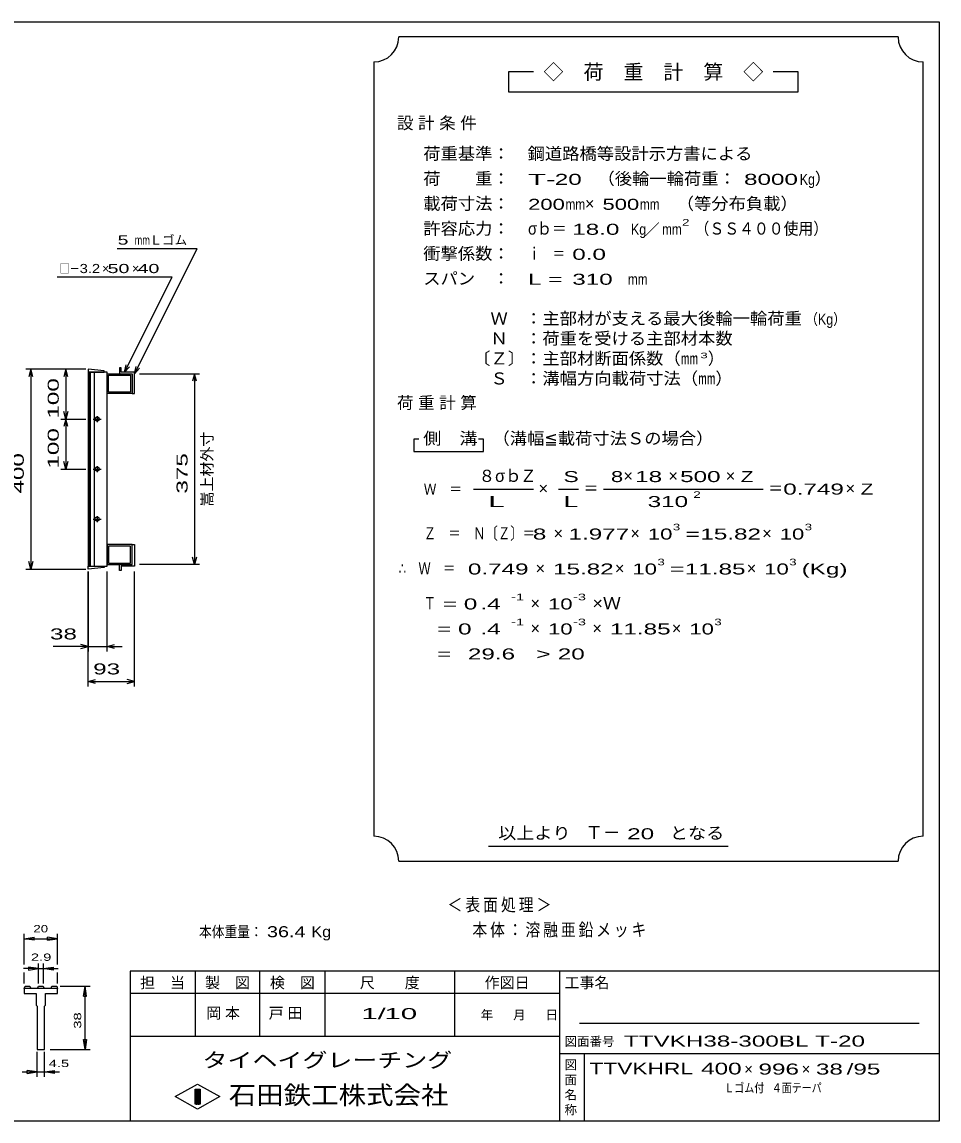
# Model space of a CAD drawing. Units: millimetres, scale not verified. Extents: x -1820 to 1731, y -1282 to 1054.
# Drawn here: x -106 to 1731, y -1146 to 1054 of the extents above; entities that cross this region are included whole.
import ezdxf
from ezdxf.enums import TextEntityAlignment as Align

# ---------------------------------------------------------------- set-up
doc = ezdxf.new("R2010")
doc.units = ezdxf.units.MM
doc.header["$LTSCALE"] = 10
for name, color, linetype, lineweight in [('0_2', 150, 'Continuous', 25), ('16', 3, 'Continuous', 25), ('22', 2, 'Continuous', 25), ('32', 4, 'Continuous', 25)]:
    doc.layers.add(name, color=color, linetype=linetype, lineweight=lineweight)
doc.styles.add('ベクトル', font='')
doc.styles.get('ベクトル').set_extended_font_data('ベクトル')

msp = doc.modelspace()

# ---------------------------------------------------------------- linework, layer by layer
at = {"layer": '0_2'}
for p, q in [((-1729, 1053.5), (1731, 1053.5)), ((1731, 1053.5), (1731, -1146.5)), ((1731, -846.5), (111, -846.5)), ((111, -846.5), (111, -1146.5)), ((241, -846.5), (241, -976.5)), ((371, -976.5), (371, -846.5)), ((501, -846.5), (501, -976.5)), ((761, -976.5), (761, -846.5)), ((971, -846.5), (971, -1146.5)), ((971, -891.5), (111, -891.5)), ((1691, -951.5), (1011, -951.5)), ((111, -976.5), (971, -976.5)), ((971, -1011.5), (1731, -1011.5)), ((1021, -1146.5), (1021, -1011.5)), ((201, -1097.5), (246, -1072.5)), ((246, -1072.5), (291, -1097.5)), ((246, -1122.5), (201, -1097.5)), ((241, -1082.5), (251, -1082.5)), ((241, -1112.5), (241, -1082.5)), ((241, -1082.5), (243, -1082.5)), ((243, -1082.5), (243, -1112.5)), ((245, -1112.5), (245, -1082.5)), ((245, -1082.5), (247, -1082.5)), ((291, -1097.5), (246, -1122.5)), ((247, -1082.5), (247, -1112.5)), ((249, -1112.5), (249, -1082.5)), ((249, -1082.5), (251, -1082.5)), ((251, -1082.5), (251, -1112.5)), ((251, -1082.5), (251, -1112.5)), ((251, -1112.5), (241, -1112.5)), ((243, -1112.5), (245, -1112.5)), ((247, -1112.5), (249, -1112.5)), ((1731, -1146.5), (-1729, -1146.5))]:
    msp.add_line(p, q, dxfattribs=at)
at = {"layer": '16'}
for p, q in [((59, 355.5), (27, 358.5)), ((27, 358.5), (27, 352.5)), ((27, 352.5), (59, 352.5)), ((27, 352.5), (27, -35.5)), ((65, 352.5), (27, 352.5)), ((28.5, 352.5), (28.5, -35.5)), ((31.5, -35.5), (31.5, 352.5)), ((39, 352.5), (39, -35.5)), ((59, 352.5), (59, 355.5)), ((65, -35.5), (65, 352.5)), ((93, 361.5), (90, 361.5)), ((90, 361.5), (90, 349.5)), ((93, 352.5), (93, 361.5)), ((120, 352.5), (93, 352.5)), ((120, 309.5), (120, 352.5)), ((65, 349.5), (115, 349.5)), ((65, 309.5), (65, 349.5)), ((68, 346.5), (112, 346.5)), ((68, 312.5), (68, 346.5)), ((90, 349.5), (115, 349.5)), ((112, 346.5), (112, 312.5)), ((115, 349.5), (115, 309.5)), ((115, 349.5), (115, 309.5)), ((115, 309.5), (65, 309.5)), ((112, 312.5), (68, 312.5)), ((115, 309.5), (120, 309.5)), ((45, 264.5), (45, 252.5)), ((37, 258.5), (53, 258.5)), ((47, 261.5), (43, 261.5)), ((43, 255.5), (47, 255.5)), ((37, 158.5), (53, 158.5)), ((47, 161.5), (43, 161.5)), ((43, 155.5), (47, 155.5)), ((45, 164.5), (45, 152.5)), ((37, 58.5), (53, 58.5)), ((47, 61.5), (43, 61.5)), ((43, 55.5), (47, 55.5)), ((45, 64.5), (45, 52.5)), ((115, 7.5), (65, 7.5)), ((65, 7.5), (65, -32.5)), ((112, 4.5), (68, 4.5)), ((68, 4.5), (68, -29.5)), ((112, -29.5), (112, 4.5)), ((115, -32.5), (115, 7.5)), ((115, 7.5), (120, 7.5)), ((115, -32.5), (115, 7.5)), ((120, 7.5), (120, -35.5)), ((27, -35.5), (59, -35.5)), ((27, -41.5), (27, -35.5)), ((27, -35.5), (65, -35.5)), ((59, -38.5), (27, -41.5)), ((59, -35.5), (59, -38.5)), ((65, -32.5), (115, -32.5)), ((68, -29.5), (112, -29.5)), ((90, -44.5), (90, -32.5)), ((90, -32.5), (115, -32.5)), ((120, -35.5), (93, -35.5)), ((93, -35.5), (93, -44.5)), ((93, -44.5), (90, -44.5))]:
    msp.add_line(p, q, dxfattribs=at)
for centre, radius, start, end in [((43, 258.5), 3, 90, 270), ((45, 258.5), 4, 46.6, 133.4), ((45, 258.5), 4, 226.6, 313.4), ((47, 258.5), 3, 270, 90), ((43, 158.5), 3, 90, 270), ((45, 158.5), 4, 46.6, 133.4), ((45, 158.5), 4, 226.6, 313.4), ((47, 158.5), 3, 270, 90), ((43, 58.5), 3, 90, 270), ((45, 58.5), 4, 46.6, 133.4), ((45, 58.5), 4, 226.6, 313.4), ((47, 58.5), 3, 270, 90)]:
    msp.add_arc(centre, radius, start, end, dxfattribs=at)
at = {"layer": '22', "color": 4}
for p, q in [((1649, 1023.5), (649, 1023.5)), ((599, 973.5), (599, -576.5)), ((1699, -576.5), (1699, 973.5)), ((919, 953.5), (869, 953.5)), ((869, 953.5), (869, 913.5)), ((1449, 953.5), (1399, 953.5)), ((1449, 913.5), (1449, 953.5)), ((869, 913.5), (1449, 913.5)), ((245, 599.5), (85, 599.5)), ((120, 349.5), (245, 599.5)), ((195, 542.5), (-35, 542.5)), ((100, 352.5), (195, 542.5)), ((22, 358.5), (-98, 358.5)), ((-88, 358.5), (-92, 343.5)), ((-84, 343.5), (-88, 358.5)), ((-88, 358.5), (-88, -41.5)), ((22, 358.5), (-28, 358.5)), ((-18, 358.5), (-22, 343.5)), ((-14, 343.5), (-18, 358.5)), ((-18, 358.5), (-18, 258.5)), ((100, 352.5), (103, 367.1)), ((100, 352.5), (110, 363.5)), ((120, 349.5), (123, 364.1)), ((120, 349.5), (130, 360.5)), ((130, 349.5), (250, 349.5)), ((240, 349.5), (236, 334.5)), ((244, 334.5), (240, 349.5)), ((240, 349.5), (240, -32.5)), ((-18, 258.5), (-22, 273.5)), ((-14, 273.5), (-18, 258.5)), ((-28, 258.5), (22, 258.5)), ((-18, 258.5), (-22, 243.5)), ((-14, 243.5), (-18, 258.5)), ((-18, 258.5), (-18, 158.5)), ((689, 218.5), (679, 218.5)), ((679, 218.5), (679, 193.5)), ((819, 218.5), (809, 218.5)), ((819, 193.5), (819, 218.5)), ((679, 193.5), (819, 193.5)), ((-28, 158.5), (22, 158.5)), ((-18, 158.5), (-22, 173.5)), ((-14, 173.5), (-18, 158.5)), ((799, 118.5), (919, 118.5)), ((969, 118.5), (1009, 118.5)), ((1059, 118.5), (1379, 118.5)), ((240, -32.5), (236, -17.5)), ((244, -17.5), (240, -32.5)), ((-98, -41.5), (22, -41.5)), ((-88, -41.5), (-92, -26.5)), ((-84, -26.5), (-88, -41.5)), ((250, -32.5), (130, -32.5)), ((27, -46.5), (27, -206.5)), ((27, -276.5), (27, -46.5)), ((65, -206.5), (65, -46.5)), ((120, -276.5), (120, -46.5)), ((27, -196.5), (-43, -196.5)), ((27, -196.5), (12, -192.5)), ((12, -200.5), (27, -196.5)), ((27, -196.5), (65, -196.5)), ((65, -196.5), (80, -192.5)), ((80, -200.5), (65, -196.5)), ((65, -196.5), (95, -196.5)), ((27, -266.5), (42, -262.5)), ((120, -266.5), (105, -262.5)), ((42, -270.5), (27, -266.5)), ((27, -266.5), (120, -266.5)), ((105, -270.5), (120, -266.5)), ((829, -596.5), (1309, -596.5)), ((649, -626.5), (1649, -626.5))]:
    msp.add_line(p, q, dxfattribs=at)
for centre, start, end in [((599, 1023.5), 270, 0), ((1699, 1023.5), 180, 270), ((599, -626.5), 0, 90), ((1699, -626.5), 90, 180)]:
    msp.add_arc(centre, 50, start, end, dxfattribs=at)
at = {"layer": '32'}
for p, q in [((-101, -833.5), (-101, -771.5)), ((-101, -781.5), (-81, -778.5)), ((-81, -784.5), (-101, -781.5)), ((-101, -781.5), (-34.33, -781.5)), ((-81, -784.5), (-81, -778.5)), ((-34.33, -781.5), (-54.33, -778.5)), ((-54.33, -784.5), (-54.33, -778.5)), ((-54.33, -784.5), (-34.33, -781.5)), ((-34.33, -833.5), (-34.33, -771.5)), ((-72.5, -871.5), (-72.5, -831.5)), ((-62.83, -831.5), (-62.83, -871.5)), ((-72.5, -841.5), (-102.5, -841.5)), ((-101, -871.5), (-101, -849.5)), ((-72.5, -841.5), (-92.5, -838.5)), ((-92.5, -838.5), (-92.5, -844.5)), ((-92.5, -844.5), (-72.5, -841.5)), ((-72.5, -841.5), (-62.83, -841.5)), ((-62.83, -841.5), (-42.83, -838.5)), ((-42.83, -844.5), (-62.83, -841.5)), ((-62.83, -841.5), (-32.83, -841.5)), ((-42.83, -838.5), (-42.83, -844.5)), ((-34.33, -871.5), (-34.33, -849.5)), ((-101, -881.5), (-99.33, -876.5)), ((-99.33, -876.5), (-89.67, -876.5)), ((-89.67, -876.5), (-88, -881.5)), ((-74.17, -881.5), (-72.5, -876.5)), ((-72.5, -876.5), (-62.83, -876.5)), ((-62.83, -876.5), (-61.17, -881.5)), ((-47.33, -881.5), (-45.67, -876.5)), ((-45.67, -876.5), (-36, -876.5)), ((-36, -876.5), (-34.33, -881.5)), ((-29.33, -876.5), (30.67, -876.5)), ((17.67, -896.5), (20.67, -876.5)), ((23.67, -896.5), (20.67, -876.5)), ((20.67, -1003.17), (20.67, -876.5)), ((-101, -881.5), (-101, -891.5)), ((-34.33, -881.5), (-101, -881.5)), ((-101, -891.5), (-76.83, -891.5)), ((-76.83, -891.5), (-76.83, -914.83)), ((-58.5, -914.83), (-58.5, -891.5)), ((-58.5, -891.5), (-34.33, -891.5)), ((-34.33, -891.5), (-34.33, -881.5)), ((17.67, -896.5), (23.67, -896.5)), ((-76.83, -914.83), (-75.17, -916.5)), ((-75.17, -916.5), (-75.17, -1003.17)), ((-60.17, -916.5), (-58.5, -914.83)), ((-60.17, -1003.17), (-60.17, -916.5)), ((20.67, -1003.17), (17.67, -983.17)), ((17.67, -983.17), (23.67, -983.17)), ((23.67, -983.17), (20.67, -1003.17)), ((-75.17, -1003.17), (-60.17, -1003.17)), ((-75.17, -1058.17), (-75.17, -1008.17)), ((-60.17, -1058.17), (-60.17, -1008.17)), ((-49.33, -1003.17), (30.67, -1003.17)), ((-105.17, -1048.17), (-75.17, -1048.17)), ((-75.17, -1048.17), (-95.17, -1045.17)), ((-95.17, -1051.17), (-95.17, -1045.17)), ((-95.17, -1051.17), (-75.17, -1048.17)), ((-75.17, -1048.17), (-60.17, -1048.17)), ((-60.17, -1048.17), (-40.17, -1045.17)), ((-40.17, -1051.17), (-60.17, -1048.17)), ((-60.17, -1048.17), (-30.17, -1048.17)), ((-40.17, -1051.17), (-40.17, -1045.17))]:
    msp.add_line(p, q, dxfattribs=at)

# ---------------------------------------------------------------- texts
at = {"layer": '0_2', "style": 'ベクトル'}
for s, height, p in [('担\u3000当', 21.99, (131, -869.5)), ('製\u3000図', 21.99, (261, -869.5)), ('検\u3000図', 21.99, (391, -869.5)), ('尺\u3000\u3000度', 21.99, (571, -869.5)), ('作図日', 21.99, (821, -869.5)), ('工事名', 21.99, (981, -869.5)), ('年', 18.33, (813, -934)), ('月', 18.33, (878, -934)), ('日', 18.33, (943, -934)), ('図面番号', 18.33, (981, -987)), ('図', 18.33, (981, -1034)), ('面', 18.33, (981, -1064)), ('名', 18.33, (981, -1094)), ('称', 18.33, (981, -1124))]:
    msp.add_text(s, height=height, dxfattribs=at).set_placement(p, align=Align.MIDDLE_LEFT)
at = {"layer": '0_2', "color": 222, "style": 'ベクトル'}
for s, height, width, p in [('タイヘイグレーチング', 29.33, 1.25, (256, -1024.5)), ('石田鉄工株式会社', 36.66, 1.1, (308.5, -1094.5))]:
    msp.add_text(s, height=height, dxfattribs=dict(at, width=width)).set_placement(p, align=Align.MIDDLE_LEFT)
at = {"layer": '22', "style": 'ベクトル'}
for s, height, p in [('◇\u3000荷\u3000重\u3000計\u3000算\u3000◇', 29.33, (939, 953.5)), ('）', 24.19, (1482, 740)), ('×', 24.19, (1022, 690)), ('／', 21.99, (1141.5, 638.5)), ('Ｌゴム', 18.33, (150, 617)), ('×', 18.33, (55, 560)), ('×', 18.33, (115, 560)), ('）', 24.19, (1268, 380)), ('８', 24.19, (809, 145)), ('σｂ', 24.19, (842, 145)), ('Ｚ', 24.19, (892, 145)), ('×', 24.19, (1099, 145)), ('×', 24.19, (1189, 145)), ('×', 24.19, (1304, 145)), ('×', 24.19, (929, 120)), ('×', 24.19, (1544, 120)), ('×', 24.19, (959, 30)), ('×', 24.19, (1113, 30)), ('×', 24.19, (1377, 30)), ('×', 24.19, (923, -40)), ('×', 24.19, (1082, -40)), ('×', 24.19, (1346, -40)), ('×', 24.19, (913, -110)), ('×', 24.19, (913, -160)), ('×', 24.19, (1037, -160)), ('×', 24.19, (1196, -160)), ('Ｔ－', 25.66, (1023, -569)), ('×', 21.99, (1341, -1042.5)), ('×', 21.99, (1456, -1042.5))]:
    msp.add_text(s, height=height, dxfattribs=at).set_placement(p, align=Align.MIDDLE_LEFT)
for s, height, width, p in [('荷重基準：\u3000', 24.19, 1.05, (698, 790)), ('鋼道路橋等設計示方書による', 24.19, 1.05, (907, 790)), ('荷\u3000\u3000重：\u3000', 24.19, 1.05, (698, 740)), ('T-', 21.99, 2, (908, 738.5)), (' 20 ', 21.99, 1.65, (948, 738.5)), ('（後輪一輪荷重：', 24.19, 1.05, (1047, 740)), (' 8000', 21.99, 1.65, (1327, 738.5)), ('Kg', 21.99, 0.85, (1452, 738.5)), ('載荷寸法：\u3000', 24.19, 1.05, (698, 690)), ('\u3000（等分布負載）', 24.19, 1.05, (1171, 690)), ('200', 21.99, 1.5, (908, 688.5)), ('mm', 21.99, 0.8, (983, 688.5)), ('500', 21.99, 1.5, (1057, 688.5)), ('mm', 21.99, 0.8, (1132, 688.5)), ('許容応力：\u3000', 24.19, 1.05, (698, 640)), ('σｂ＝', 24.19, 0.9, (908, 640)), (' 18.0', 21.99, 1.65, (983, 638.5)), ('Kg', 21.99, 0.85, (1114, 638.5)), ('mm', 21.99, 0.8, (1176.5, 638.5)), ('2', 13.2, 1.5, (1216.5, 652.5)), ('（ＳＳ４００使用）', 24.19, 0.9, (1241.5, 640)), (' 5 ', 18.33, 1.6, (75, 617)), ('mm', 18.33, 0.75, (120, 617)), ('衝撃係数：\u3000', 24.19, 1.05, (698, 590)), ('ｉ\u3000＝', 24.19, 0.75, (908, 590)), (' 0.0', 21.99, 1.65, (983, 588.5)), ('□－', 18.33, 0.8, (-30, 560)), ('3.2', 18.33, 1.2, (10, 560)), (' 50 ', 18.33, 1.6, (55, 560)), (' 40 ', 18.33, 1.6, (115, 560)), ('スパン\u3000：\u3000', 24.19, 1.05, (698, 540)), ('L =', 21.99, 1.65, (908, 538.5)), (' 310 ', 21.99, 1.65, (983, 538.5)), ('mm', 21.99, 0.8, (1108, 538.5)), ('\u3000Ｗ\u3000：主部材が支える最大後輪一輪荷重', 24.19, 1.05, (798, 460)), ('（Kg）', 21.99, 0.85, (1463, 458.5)), ('\u3000Ｎ\u3000：荷重を受ける主部材本数', 24.19, 1.05, (798, 420)), ('〔Ｚ〕：主部材断面係数（㎜', 24.19, 1.05, (798, 380)), ('3', 11, 1.8, (1253, 386)), ('\u3000Ｓ\u3000：溝幅方向載荷寸法（㎜）', 24.19, 1.05, (798, 340)), ('側\u3000溝', 24.19, 1.1, (698, 220)), ('\u3000（溝幅≦載荷寸法Ｓの場合）', 24.19, 1.05, (802, 220)), ('S', 21.99, 1.55, (979, 143.5)), ('8', 21.99, 1.5, (1074, 143.5)), (' 18 ', 21.99, 1.65, (1109, 143.5)), (' 500 ', 21.99, 1.65, (1199, 143.5)), ('Z', 21.99, 1.4, (1334, 143.5)), ('Ｗ\u3000＝', 21.99, 0.85, (699, 118.5)), ('＝', 24.19, 0.9, (1019, 120)), ('2', 13.2, 1.5, (1239, 107.5)), ('＝', 24.19, 0.9, (1389, 120)), ('0.749', 21.99, 1.65, (1419, 118.5)), ('Z', 21.99, 1.4, (1574, 118.5)), ('L', 21.99, 1.8, (979, 93.5)), (' 310 ', 21.99, 1.65, (1134, 93.5)), ('Ｚ\u3000＝\u3000Ｎ〔Ｚ〕＝', 24.19, 0.75, (699, 30)), ('3', 13.2, 1.5, (1198, 42.5)), ('3', 13.2, 1.5, (1462, 42.5)), (' 8 ', 21.99, 1.65, (904, 28.5)), ('1.977', 21.99, 1.65, (989, 28.5)), ('10', 21.99, 1.5, (1148, 28.5)), ('=', 21.99, 1.7, (1223, 28.5)), ('15.82', 21.99, 1.65, (1253, 28.5)), ('10', 21.99, 1.5, (1412, 28.5)), ('3', 13.2, 1.5, (1167, -27.5)), ('3', 13.2, 1.5, (1431, -27.5)), ('∴\u3000Ｗ\u3000＝', 24.19, 0.75, (649, -40)), (' 0.749', 21.99, 1.65, (774, -41.5)), ('15.82', 21.99, 1.65, (958, -41.5)), ('10', 21.99, 1.5, (1117, -41.5)), ('=', 21.99, 1.7, (1192, -41.5)), ('11.85', 21.99, 1.65, (1222, -41.5)), ('10', 21.99, 1.5, (1381, -41.5)), ('(Kg)', 21.99, 1.65, (1456, -41.5)), ('Ｔ', 24.19, 0.75, (699, -110)), (' = 0', 21.99, 1.65, (724, -111.5)), (' .4 ', 21.99, 1.65, (799, -111.5)), ('-1', 13.2, 1.65, (874, -97.5)), ('10', 21.99, 1.5, (948, -111.5)), ('-3', 13.2, 1.65, (998, -97.5)), ('×Ｗ', 24.19, 1.1, (1037, -110)), ('  = 0', 21.99, 1.65, (699, -161.5)), (' .4 ', 21.99, 1.65, (799, -161.5)), ('-1', 13.2, 1.65, (874, -147.5)), ('10', 21.99, 1.5, (948, -161.5)), ('-3', 13.2, 1.65, (998, -147.5)), ('11.85', 21.99, 1.65, (1072, -161.5)), ('10', 21.99, 1.5, (1231, -161.5)), ('3', 13.2, 1.5, (1281, -147.5)), (' 38 ', 21.99, 1.65, (-63, -171.5)), ('  =', 21.99, 1.65, (699, -211.5)), (' 29.6', 21.99, 1.65, (774, -211.5)), ('>', 21.99, 1.7, (924, -211.5)), (' 20 ', 21.99, 1.65, (954, -211.5)), (' 93 ', 21.99, 1.65, (23.5, -241.5)), ('以上より\u3000', 24.19, 1.1, (848, -570)), (' 20 ', 21.99, 1.65, (1093, -571.5)), ('となる', 24.19, 1.1, (1192, -570)), ('本体重量：', 21.99, 0.85, (249, -767.5)), (' 36.4', 21.99, 1.35, (374, -767.5)), ('Kg', 21.99, 1.1, (474, -767.5)), ('1/', 21.99, 2, (574, -931.5)), (' 10 ', 21.99, 2, (604, -931.5)), ('TTVKH38-300BL T-20                       ', 21.99, 1.65, (1100, -986.5)), ('TTVKHRL', 23.46, 1.45, (1031, -1041.5)), (' 400 ', 23.46, 1.55, (1241, -1041.5)), (' 996 ', 21.99, 1.65, (1356, -1042.5)), (' 38 ', 21.99, 1.65, (1471, -1042.5)), ('/', 21.99, 1.65, (1546, -1042.5)), (' 95 ', 21.99, 1.65, (1546, -1042.5)), ('Ｌゴム付', 18.33, 0.8, (1301, -1080)), ('４面テーパ', 18.33, 0.8, (1396, -1080))]:
    msp.add_text(s, height=height, dxfattribs=dict(at, width=width)).set_placement(p, align=Align.MIDDLE_LEFT)
at = {"layer": '22', "style": 'ベクトル', "width": 1.65}
for s, p in [(' 100 ', (-43, 246)), (' 100 ', (-43, 146)), (' 400 ', (-113, 96)), (' 375 ', (215, 96))]:
    msp.add_text(s, height=21.99, rotation=90, dxfattribs=at).set_placement(p, align=Align.MIDDLE_LEFT)
at = {"layer": '22', "style": 'ベクトル'}
msp.add_text('嵩上材外寸', height=21.99, rotation=90, dxfattribs=at).set_placement((265, 83.5), align=Align.MIDDLE_LEFT)
at = {"layer": '22', "attachment_point": 4, "style": 'ベクトル'}
for s, insert, char_height in [('\\T1.28;設計条件', (645.5, 850), 24.19), ('\\T1.28;荷重計算', (645.5, 290), 24.19), ('\\T1.5;\\W2;\\~L\\~', (804, 93.5), 21.99), ('\\T1.2;\\W0.85;＜表面処理＞', (746.5, -715), 25.66), ('\\T1.19;\\W0.85;本体：溶融亜鉛メッキ', (796.5, -765), 25.66), ('\\T1.25;岡本\u3000', (263.5, -931.5), 21.99), ('\\T1.25;戸田\u3000', (388.5, -931.5), 21.99)]:
    msp.add_mtext(s, dxfattribs=dict(at, insert=insert, char_height=char_height))
at = {"layer": '32', "color": 2, "style": 'ベクトル'}
for s, width, p in [('20', 1.35, (-82.67, -761.5)), ('2.9', 1.5, (-87.67, -818.5)), (' 4.5 ', 1.5, (-60.17, -1031.17))]:
    msp.add_text(s, height=14.66, dxfattribs=dict(at, width=width)).set_placement(p, align=Align.MIDDLE_LEFT)
at = {"layer": '32', "color": 2, "style": 'ベクトル', "width": 1.5}
msp.add_text(' 38 ', height=14.66, rotation=90, dxfattribs=at).set_placement((5.67, -969.83), align=Align.MIDDLE_LEFT)

doc.saveas('drawing.dxf')
